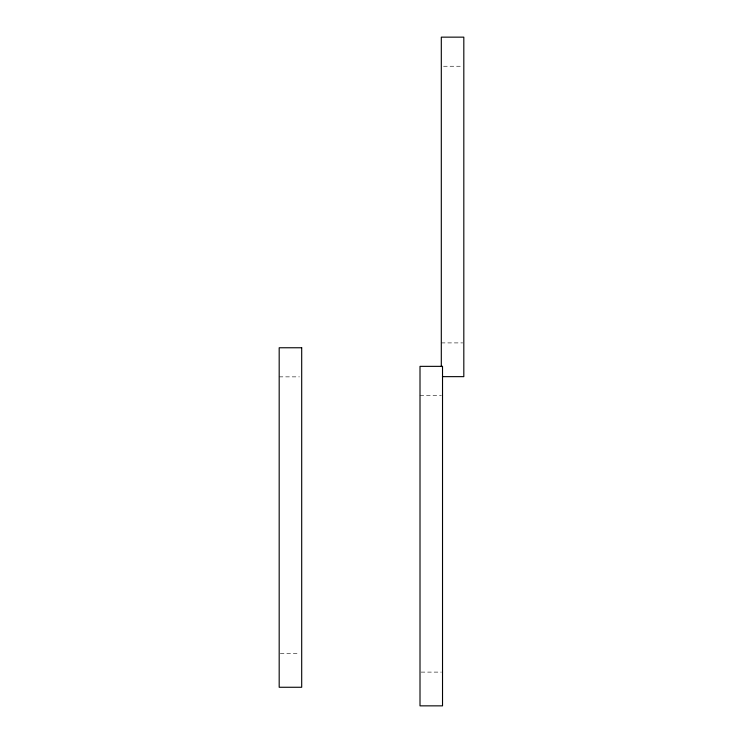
<?xml version="1.0" encoding="UTF-8"?>
<svg xmlns="http://www.w3.org/2000/svg" width="743" height="743" viewBox="0 0 743 743"><rect width="100%" height="100%" fill="white"/><g stroke="black" fill="none" stroke-linecap="round" stroke-linejoin="round"><path stroke-width="0.56" stroke-dasharray="3.71 2.79" d="M443.562 66.248L462.694 66.248M441.305 342.904L462.694 342.904M279.182 376.859L299.438 376.859M420.009 395.443L441.398 395.443M280.306 653.515L299.438 653.515M421.142 672.109L441.398 672.109"/><path stroke-width="1.11" d="M442.429 376.645L463.818 376.645L463.818 37.15L441.305 37.15L441.305 366.615M301.695 347.761L279.182 347.761L279.182 687.266L301.695 687.266L301.695 347.761M442.522 366.355L420.009 366.355L420.009 705.85L442.522 705.85L442.522 366.355"/></g></svg>
